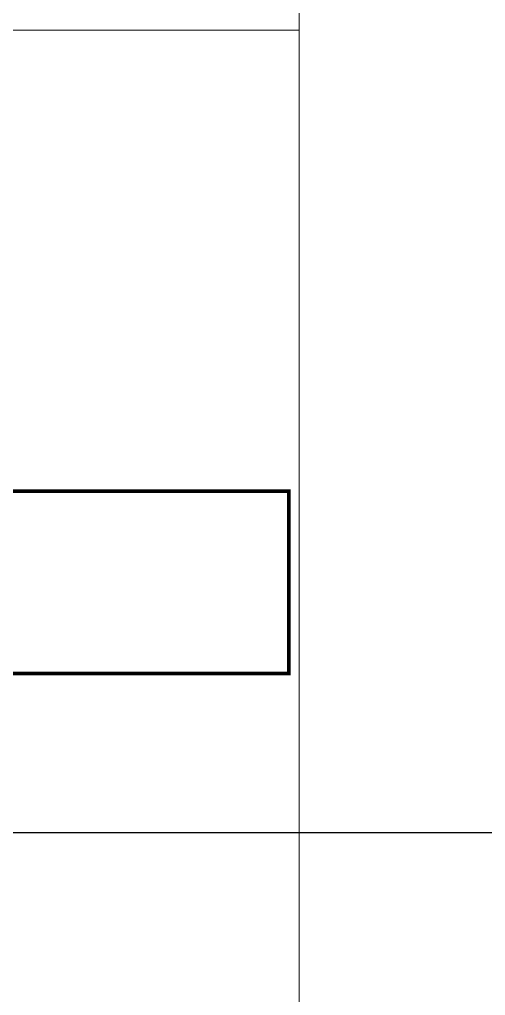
# Model space of a CAD drawing. Extents: x -15449 to 527173, y -170839 to 146543.
# Drawn here: x 15404.2 to 15449.6, y 7460.7 to 7555.9 of the extents above; entities that cross this region are included whole.
import ezdxf

# ---------------------------------------------------------------- set-up
doc = ezdxf.new("R2010")
doc.units = 0
doc.header["$LTSCALE"] = 8
doc.layers.get('0').update_dxf_attribs({"color": 1, "linetype": 'CONTINUOUS'})
doc.layers.add('BOR', color=1, linetype='CONTINUOUS')
doc.layers.add('G-ANNO-TTLB', color=7, linetype='CONTINUOUS', lineweight=9)
doc.layers.add('Micron SGP Titleblock CAD template EDI$0$G-ANNO-TTLB', color=7, linetype='CONTINUOUS', lineweight=30)

# ---------------------------------------------------------------- blocks, each defined once
blk = doc.blocks.new('Micron SGP Titleblock CAD template EDI$0$MU_SGP_ANTitleblock_A1_Type01_v1_1 - A1-419101-sample')
at = {"layer": 'Micron SGP Titleblock CAD template EDI$0$G-ANNO-TTLB'}
blk.add_line((829, 9), (13, 9), dxfattribs=at)
blk = doc.blocks.new('Micron SGP Titleblock CAD template EDI')
at = {"layer": 'Micron SGP Titleblock CAD template EDI$0$G-ANNO-TTLB'}
blk.add_blockref('Micron SGP Titleblock CAD template EDI$0$MU_SGP_ANTitleblock_A1_Type01_v1_1 - A1-419101-sample', (-3.846, 118.854), dxfattribs=at)

msp = doc.modelspace()

# ---------------------------------------------------------------- linework, layer by layer
at = {"layer": 'BOR', "const_width": 0.3556}
msp.add_lwpolyline([(15332.0187, 7509.9028), (15430.4262, 7509.9028), (15430.4262, 7492.125), (15332.0187, 7492.125)], close=True, dxfattribs=at)
at = {"layer": 'G-ANNO-TTLB'}
for p, q in [((15431.4515, 7833.4189), (15431.4515, 7259.4189)), ((15431.4515, 7554.8669), (15330.9515, 7554.8669))]:
    msp.add_line(p, q, dxfattribs=at)

# ---------------------------------------------------------------- next in the draw order: block references
msp.add_blockref('Micron SGP Titleblock CAD template EDI', (14744.3378, 7348.7447))

doc.saveas('drawing.dxf')
